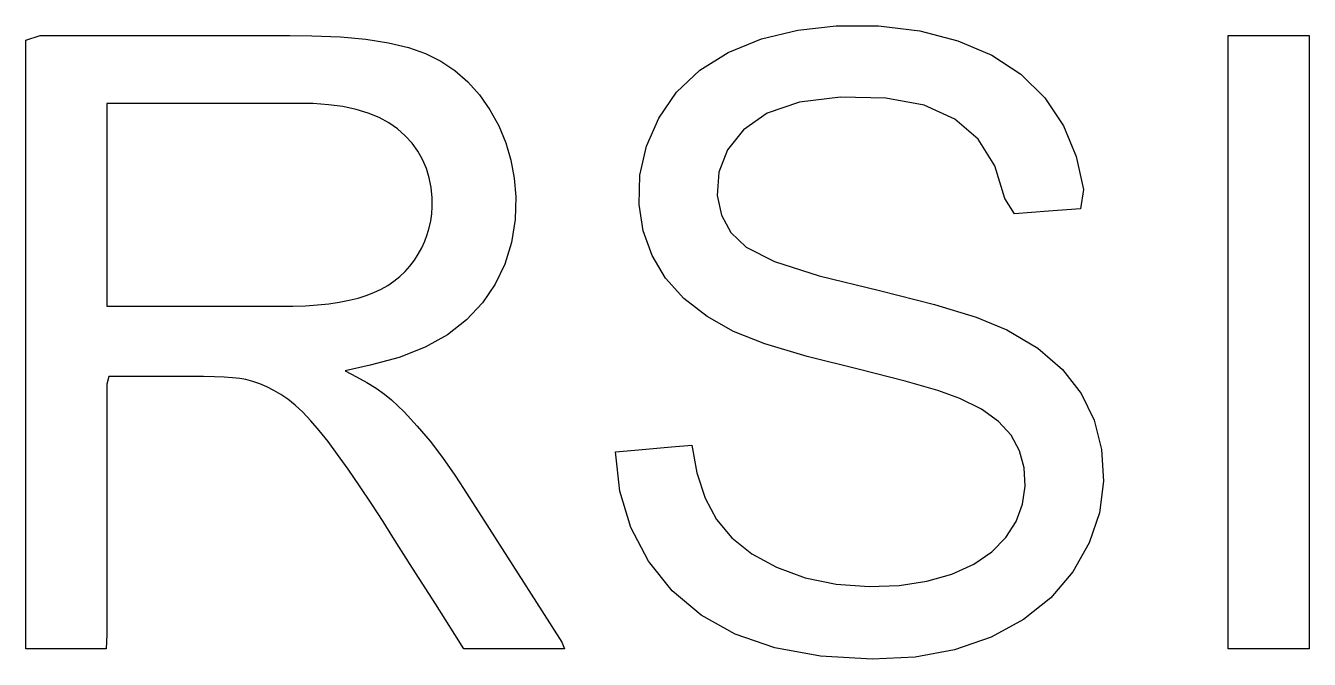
# Model space of a CAD drawing. Header units: metres. Extents: x 1885 to 2636, y 491 to 906.
# Drawn here: x 2057 to 2146.9, y 861.4 to 905.7 of the extents above; entities that cross this region are included whole.
import ezdxf

# ---------------------------------------------------------------- set-up
doc = ezdxf.new("R2010")
doc.units = ezdxf.units.M

msp = doc.modelspace()

# ---------------------------------------------------------------- linework, layer by layer
at = {"layer": 'COMPONENT30'}
for p, q in [((2111.098, 905.434), (2113.796, 905.74)), ((2113.796, 905.74), (2116.763, 905.724)), ((2116.763, 905.724), (2119.661, 905.374)), ((2057.014, 904.729), (2058.029, 905.041)), ((2057.014, 898.806), (2057.014, 904.729)), ((2058.029, 905.041), (2061.867, 905.041)), ((2061.867, 905.041), (2067.108, 905.041)), ((2067.108, 905.041), (2072.183, 905.041)), ((2072.183, 905.041), (2075.526, 905.041)), ((2075.526, 905.041), (2077.071, 905.031)), ((2077.071, 905.031), (2079.059, 904.95)), ((2079.059, 904.95), (2080.849, 904.785)), ((2080.849, 904.785), (2082.44, 904.537)), ((2106.236, 903.866), (2108.572, 904.809)), ((2108.572, 904.809), (2111.098, 905.434)), ((2119.661, 905.374), (2122.312, 904.689)), ((2122.312, 904.689), (2124.702, 903.671)), ((2141.253, 862.086), (2141.253, 905.041)), ((2141.253, 905.041), (2146.937, 905.041)), ((2146.937, 905.041), (2146.937, 862.086)), ((2082.44, 904.537), (2083.832, 904.205)), ((2083.832, 904.205), (2085.028, 903.788)), ((2085.028, 903.788), (2086.102, 903.257)), ((2104.239, 902.623), (2106.236, 903.866)), ((2086.102, 903.257), (2087.089, 902.598)), ((2124.702, 903.671), (2126.738, 902.334)), ((2087.089, 902.598), (2087.99, 901.812)), ((2102.613, 901.082), (2104.239, 902.623)), ((2126.738, 902.334), (2128.407, 900.681)), ((2087.99, 901.812), (2088.804, 900.897)), ((2101.359, 899.261), (2102.613, 901.082)), ((2063.137, 900.294), (2062.698, 900.284)), ((2062.698, 900.284), (2062.698, 899.552)), ((2064.536, 900.294), (2063.137, 900.294)), ((2066.6, 900.294), (2064.536, 900.294)), ((2069.026, 900.294), (2066.6, 900.294)), ((2071.508, 900.294), (2069.026, 900.294)), ((2073.743, 900.294), (2071.508, 900.294)), ((2075.427, 900.294), (2073.743, 900.294)), ((2076.256, 900.294), (2075.427, 900.294)), ((2077.153, 900.277), (2076.256, 900.294)), ((2078.232, 900.203), (2077.153, 900.277)), ((2079.233, 900.069), (2078.232, 900.203)), ((2088.804, 900.897), (2089.531, 899.854)), ((2111.225, 900.375), (2108.962, 899.604)), ((2114.099, 900.734), (2111.225, 900.375)), ((2117.273, 900.673), (2114.099, 900.734)), ((2119.948, 900.161), (2117.273, 900.673)), ((2122.097, 899.196), (2119.948, 900.161)), ((2128.407, 900.681), (2129.705, 898.729)), ((2062.698, 899.552), (2062.698, 897.886)), ((2080.156, 899.876), (2079.233, 900.069)), ((2081.001, 899.623), (2080.156, 899.876)), ((2081.769, 899.311), (2081.001, 899.623)), ((2082.46, 898.939), (2081.769, 899.311)), ((2089.531, 899.854), (2090.152, 898.721)), ((2100.502, 897.311), (2101.359, 899.261)), ((2108.962, 899.604), (2107.303, 898.435)), ((2057.014, 888.044), (2057.014, 898.806)), ((2083.072, 898.508), (2082.46, 898.939)), ((2083.609, 898.023), (2083.072, 898.508)), ((2090.152, 898.721), (2090.645, 897.543)), ((2107.303, 898.435), (2106.178, 897.044)), ((2123.73, 897.78), (2122.097, 899.196)), ((2129.705, 898.729), (2130.611, 896.585)), ((2062.698, 897.886), (2062.698, 895.605)), ((2084.078, 897.502), (2083.609, 898.023)), ((2084.48, 896.949), (2084.078, 897.502)), ((2090.645, 897.543), (2091.008, 896.321)), ((2124.901, 895.928), (2123.73, 897.78)), ((2084.815, 896.363), (2084.48, 896.949)), ((2100.048, 895.268), (2100.502, 897.311)), ((2106.178, 897.044), (2105.569, 895.484)), ((2130.611, 896.585), (2131.121, 894.269)), ((2085.084, 895.745), (2084.815, 896.363)), ((2085.285, 895.093), (2085.084, 895.745)), ((2091.008, 896.321), (2091.242, 895.055)), ((2125.616, 893.642), (2124.901, 895.928)), ((2062.698, 895.605), (2062.698, 893.025)), ((2085.419, 894.409), (2085.285, 895.093)), ((2091.242, 895.055), (2091.348, 893.744)), ((2099.991, 893.219), (2100.048, 895.268)), ((2105.569, 895.484), (2105.466, 893.845)), ((2085.486, 893.692), (2085.419, 894.409)), ((2105.466, 893.845), (2105.762, 892.462)), ((2131.121, 894.269), (2130.897, 892.914)), ((2062.698, 893.025), (2062.698, 890.465)), ((2085.455, 892.563), (2085.49, 893.066)), ((2085.49, 893.066), (2085.486, 893.692)), ((2091.348, 893.744), (2091.304, 892.156)), ((2100.278, 891.373), (2099.991, 893.219)), ((2126.291, 892.568), (2125.616, 893.642)), ((2085.282, 891.585), (2085.386, 892.069)), ((2085.386, 892.069), (2085.455, 892.563)), ((2091.304, 892.156), (2091.051, 890.542)), ((2105.762, 892.462), (2106.423, 891.258)), ((2128.661, 892.746), (2126.291, 892.568)), ((2130.897, 892.914), (2128.661, 892.746)), ((2085.144, 891.11), (2085.282, 891.585)), ((2100.894, 889.652), (2100.278, 891.373)), ((2106.423, 891.258), (2107.475, 890.225)), ((2062.698, 890.465), (2062.698, 888.243)), ((2084.763, 890.189), (2084.97, 890.645)), ((2084.97, 890.645), (2085.144, 891.11)), ((2091.051, 890.542), (2090.584, 889.032)), ((2084.244, 889.306), (2084.52, 889.742)), ((2084.52, 889.742), (2084.763, 890.189)), ((2101.839, 888.058), (2100.894, 889.652)), ((2107.475, 890.225), (2109.464, 889.226)), ((2083.22, 888.161), (2083.593, 888.514)), ((2083.593, 888.514), (2083.934, 888.895)), ((2083.934, 888.895), (2084.244, 889.306)), ((2090.584, 889.032), (2089.904, 887.625)), ((2109.464, 889.226), (2112.607, 888.21)), ((2057.014, 875.98), (2057.014, 888.044)), ((2062.698, 888.243), (2062.698, 886.676)), ((2081.909, 887.281), (2082.378, 887.545)), ((2082.378, 887.545), (2082.815, 887.839)), ((2082.815, 887.839), (2083.22, 888.161)), ((2089.904, 887.625), (2089.01, 886.322)), ((2103.124, 886.623), (2101.839, 888.058)), ((2112.607, 888.21), (2116.834, 887.182)), ((2062.698, 886.676), (2062.698, 886.083)), ((2079.664, 886.504), (2080.295, 886.66)), ((2080.295, 886.66), (2080.874, 886.84)), ((2080.874, 886.84), (2081.408, 887.046)), ((2081.408, 887.046), (2081.909, 887.281)), ((2116.834, 887.182), (2120.691, 886.212)), ((2062.698, 886.083), (2063.208, 886.083)), ((2063.208, 886.083), (2064.555, 886.083)), ((2064.555, 886.083), (2066.465, 886.083)), ((2066.465, 886.083), (2068.666, 886.083)), ((2068.666, 886.083), (2070.885, 886.083)), ((2070.885, 886.083), (2072.846, 886.083)), ((2072.846, 886.083), (2074.279, 886.083)), ((2074.279, 886.083), (2074.908, 886.083)), ((2074.908, 886.083), (2075.736, 886.093)), ((2075.736, 886.093), (2076.625, 886.126)), ((2076.625, 886.126), (2077.461, 886.184)), ((2077.461, 886.184), (2078.247, 886.266)), ((2078.247, 886.266), (2078.981, 886.373)), ((2078.981, 886.373), (2079.664, 886.504)), ((2089.01, 886.322), (2087.901, 885.127)), ((2104.75, 885.358), (2103.124, 886.623)), ((2120.691, 886.212), (2123.6, 885.329)), ((2087.901, 885.127), (2086.562, 884.088)), ((2106.594, 884.326), (2104.75, 885.358)), ((2123.6, 885.329), (2125.751, 884.44)), ((2086.562, 884.088), (2084.99, 883.214)), ((2108.791, 883.465), (2106.594, 884.326)), ((2125.751, 884.44), (2127.916, 883.152)), ((2084.99, 883.214), (2083.186, 882.504)), ((2111.76, 882.569), (2108.791, 883.465)), ((2127.916, 883.152), (2129.653, 881.662)), ((2083.186, 882.504), (2081.149, 881.96)), ((2115.434, 881.646), (2111.76, 882.569)), ((2081.149, 881.96), (2079.387, 881.565)), ((2079.387, 881.565), (2080.193, 881.154)), ((2118.625, 880.836), (2115.434, 881.646)), ((2129.653, 881.662), (2130.962, 879.972)), ((2062.849, 881.161), (2062.698, 880.627)), ((2062.698, 880.627), (2062.698, 877.279)), ((2063.959, 881.161), (2062.849, 881.161)), ((2065.698, 881.161), (2063.959, 881.161)), ((2067.523, 881.161), (2065.698, 881.161)), ((2068.89, 881.161), (2067.523, 881.161)), ((2069.465, 881.16), (2068.89, 881.161)), ((2070.237, 881.15), (2069.465, 881.16)), ((2070.92, 881.125), (2070.237, 881.15)), ((2071.514, 881.084), (2070.92, 881.125)), ((2072.019, 881.029), (2071.514, 881.084)), ((2072.436, 880.96), (2072.019, 881.029)), ((2072.928, 880.823), (2072.436, 880.96)), ((2073.425, 880.649), (2072.928, 880.823)), ((2073.918, 880.438), (2073.425, 880.649)), ((2074.408, 880.192), (2073.918, 880.438)), ((2080.193, 881.154), (2080.921, 880.746)), ((2080.921, 880.746), (2081.57, 880.339)), ((2120.902, 880.188), (2118.625, 880.836)), ((2074.895, 879.91), (2074.408, 880.192)), ((2075.385, 879.579), (2074.895, 879.91)), ((2075.899, 879.162), (2075.385, 879.579)), ((2081.57, 880.339), (2082.141, 879.935)), ((2082.141, 879.935), (2082.634, 879.533)), ((2082.634, 879.533), (2083.52, 878.681)), ((2122.449, 879.635), (2120.902, 880.188)), ((2123.978, 878.878), (2122.449, 879.635)), ((2130.962, 879.972), (2131.87, 878.098)), ((2076.436, 878.656), (2075.899, 879.162)), ((2076.998, 878.061), (2076.436, 878.656)), ((2083.52, 878.681), (2084.44, 877.697)), ((2125.174, 878.016), (2123.978, 878.878)), ((2077.584, 877.378), (2076.998, 878.061)), ((2084.44, 877.697), (2085.341, 876.631)), ((2126.04, 877.048), (2125.174, 878.016)), ((2131.87, 878.098), (2132.388, 876.048)), ((2062.698, 877.279), (2062.698, 872.195)), ((2078.198, 876.602), (2077.584, 877.378)), ((2126.628, 875.97), (2126.04, 877.048)), ((2057.014, 866.149), (2057.014, 875.98)), ((2078.869, 875.702), (2078.198, 876.602)), ((2085.341, 876.631), (2086.223, 875.483)), ((2098.328, 875.887), (2099.695, 876.006)), ((2098.637, 873.14), (2098.328, 875.887)), ((2099.695, 876.006), (2102.254, 876.23)), ((2102.254, 876.23), (2103.688, 876.355)), ((2103.688, 876.355), (2104.038, 874.407)), ((2126.96, 874.78), (2126.628, 875.97)), ((2132.388, 876.048), (2132.515, 873.83)), ((2079.603, 874.67), (2078.869, 875.702)), ((2086.223, 875.483), (2087.085, 874.251)), ((2080.401, 873.508), (2079.603, 874.67)), ((2087.085, 874.251), (2087.695, 873.312)), ((2104.038, 874.407), (2104.614, 872.65)), ((2127.037, 873.486), (2126.96, 874.78)), ((2081.262, 872.214), (2080.401, 873.508)), ((2087.695, 873.312), (2089.107, 871.103)), ((2126.851, 872.217), (2127.037, 873.486)), ((2132.515, 873.83), (2132.228, 871.624)), ((2099.409, 870.588), (2098.637, 873.14)), ((2104.614, 872.65), (2105.41, 871.145)), ((2062.698, 872.195), (2062.698, 866.947)), ((2082.052, 870.999), (2081.262, 872.214)), ((2126.401, 871.015), (2126.851, 872.217)), ((2132.228, 871.624), (2131.512, 869.504)), ((2082.741, 869.915), (2082.052, 870.999)), ((2089.107, 871.103), (2091.134, 867.932)), ((2100.644, 868.231), (2099.409, 870.588)), ((2105.41, 871.145), (2106.478, 869.857)), ((2125.685, 869.882), (2126.401, 871.015)), ((2084.12, 867.748), (2082.741, 869.915)), ((2106.478, 869.857), (2107.881, 868.742)), ((2124.695, 868.874), (2125.685, 869.882)), ((2107.881, 868.742), (2109.62, 867.799)), ((2123.427, 868.024), (2124.695, 868.874)), ((2131.512, 869.504), (2130.369, 867.473)), ((2091.134, 867.932), (2093.161, 864.76)), ((2102.299, 866.152), (2100.644, 868.231)), ((2109.62, 867.799), (2111.62, 867.073)), ((2121.883, 867.33), (2123.427, 868.024)), ((2062.698, 866.947), (2062.698, 863.103)), ((2085.72, 865.232), (2084.12, 867.748)), ((2111.62, 867.073), (2113.781, 866.624)), ((2120.132, 866.827), (2121.883, 867.33)), ((2130.369, 867.473), (2128.832, 865.659)), ((2057.014, 862.086), (2057.014, 866.149)), ((2104.325, 864.448), (2102.299, 866.152)), ((2113.781, 866.624), (2116.101, 866.454)), ((2116.101, 866.454), (2118.214, 866.535)), ((2118.214, 866.535), (2120.132, 866.827)), ((2087.074, 863.103), (2085.72, 865.232)), ((2128.832, 865.659), (2126.922, 864.139)), ((2093.161, 864.76), (2094.573, 862.551)), ((2106.721, 863.118), (2104.325, 864.448)), ((2126.922, 864.139), (2124.639, 862.914)), ((2062.698, 863.103), (2062.657, 862.086)), ((2087.714, 862.097), (2087.074, 863.103)), ((2094.573, 862.551), (2094.77, 862.086)), ((2109.506, 862.16), (2106.721, 863.118)), ((2124.639, 862.914), (2122.087, 862.027)), ((2057.552, 862.086), (2057.014, 862.086)), ((2058.853, 862.086), (2057.552, 862.086)), ((2060.449, 862.086), (2058.853, 862.086)), ((2061.873, 862.086), (2060.449, 862.086)), ((2062.657, 862.086), (2061.873, 862.086)), ((2088.27, 862.086), (2087.714, 862.097)), ((2089.833, 862.086), (2088.27, 862.086)), ((2091.83, 862.086), (2089.833, 862.086)), ((2093.672, 862.086), (2091.83, 862.086)), ((2094.77, 862.086), (2093.672, 862.086)), ((2112.703, 861.572), (2109.506, 862.16)), ((2116.312, 861.355), (2112.703, 861.572)), ((2119.334, 861.507), (2116.312, 861.355)), ((2122.087, 862.027), (2119.334, 861.507)), ((2146.937, 862.086), (2141.253, 862.086))]:
    msp.add_line(p, q, dxfattribs=at)

doc.saveas('drawing.dxf')
